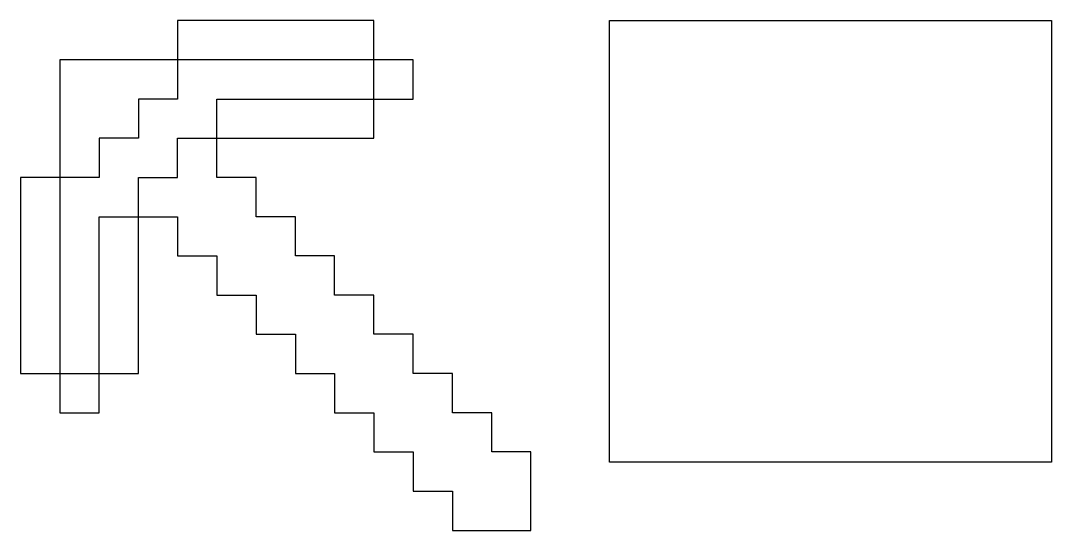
# Model space of a CAD drawing. Extents: x 1.5 to 14.6, y -7 to -0.5.
import ezdxf

# ---------------------------------------------------------------- set-up
doc = ezdxf.new("R2010")
doc.units = 0
doc.header["$MEASUREMENT"] = 0
doc.layers.add('LAYER_1', color=7, linetype='CONTINUOUS')
picture_1 = doc.add_image_def('image1.png', size_in_pixel=(1000, 1000))

msp = doc.modelspace()

# ---------------------------------------------------------------- linework, layer by layer
at = {"layer": 'LAYER_1', "color": 250}
msp.add_lwpolyline([(2, -1), (2, -2.5), (1.5, -2.5), (1.5, -5), (2, -5), (2, -5.5), (2.5, -5.5), (2.5, -5), (3, -5), (3, -3), (3.5, -3), (3.5, -3.5), (4, -3.5), (4, -4), (4.5, -4), (4.5, -4.5), (5, -4.5), (5, -5), (5.5, -5), (5.5, -5.5), (6, -5.5), (6, -6), (6.5, -6), (6.5, -6.5), (7, -6.5), (7, -7), (7.5, -7), (8, -7), (8, -6), (7.5, -6), (7.5, -5.5), (7, -5.5), (7, -5), (6.5, -5), (6.5, -4.5), (6, -4.5), (6, -4), (5.5, -4), (5.5, -3.5), (5, -3.5), (5, -3), (4.5, -3), (4.5, -2.5), (4, -2.5), (4, -2), (6, -2), (6, -1.5), (6.5, -1.5), (6.5, -1), (6, -1), (6, -0.5), (3.5, -0.5), (3.5, -1), (2, -1)], dxfattribs=at)
at = {"layer": 'LAYER_1', "color": 1}
msp.add_lwpolyline([(2, -2.5), (2, -5), (2.5, -5), (2.5, -3), (3, -3), (3, -2.5), (3.5, -2.5), (3.5, -2), (4, -2), (4, -1.5), (6, -1.5), (6, -1), (3.5, -1), (3.5, -1.5), (3, -1.5), (3, -2), (2.5, -2), (2.5, -2.5), (2, -2.5)], dxfattribs=at)

# ---------------------------------------------------------------- pictures from other files: only their frames are drawn
at = {"layer": 'LAYER_1'}
image = msp.add_image(picture_1, insert=(9, -6.129), size_in_units=(5.629, 5.629), dxfattribs=at)

doc.saveas('drawing.dxf')
